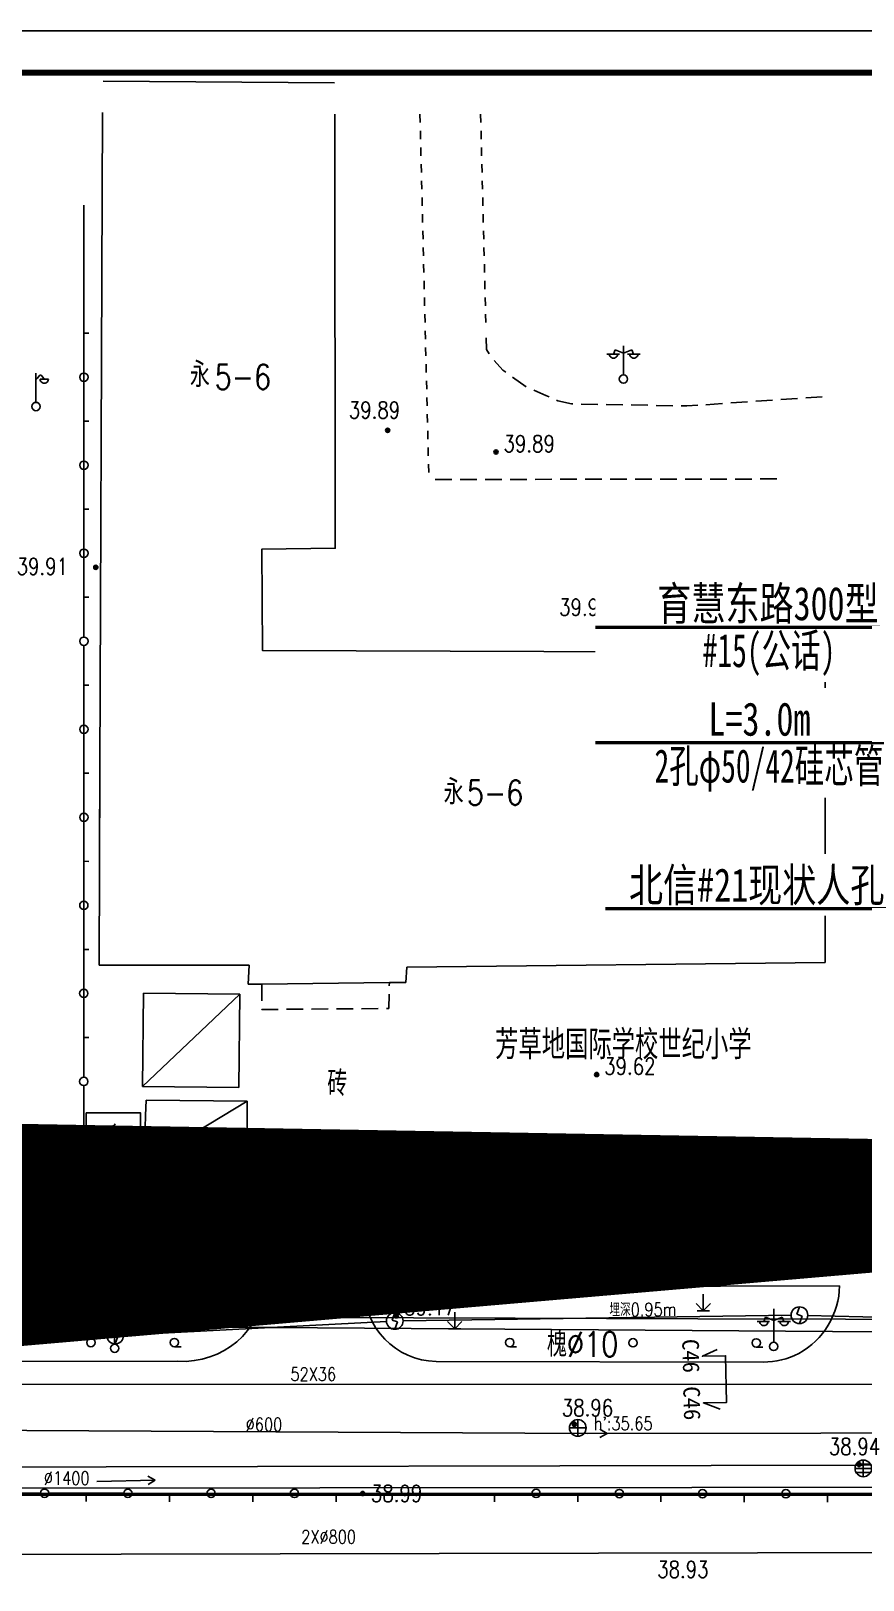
# Model space of a CAD drawing. Header units: inches. Extents: x 505347 to 508499, y 312634 to 313316.
# Drawn here: x 506098.7 to 506148.7, y 312865.5 to 312958.4 of the extents above; entities that cross this region are included whole.
import ezdxf
from ezdxf.enums import TextEntityAlignment as Align
from ezdxf.lldxf.tags import DXFTag

# ---------------------------------------------------------------- set-up
doc = ezdxf.new("R2010")
doc.units = ezdxf.units.IN
doc.header["$LTSCALE"] = 0.5
doc.header["$MEASUREMENT"] = 0
for name, pattern in [('$RECOVER_090104195024-5', [0]), ('ACAD_ISO05W100', [33, 24, -3, 0, -3, 0, -3]), ('XX11', [2, 1, -1])]:
    doc.linetypes.add(name, pattern=pattern)
for name, color, linetype in [('4_RDCAD', 7, 'Continuous'), ('BJ0', 7, 'Continuous'), ('BJ02', 7, 'Continuous'), ('BJ03', 7, 'Continuous'), ('BJ04', 7, 'Continuous'), ('BJ05', 7, 'Continuous'), ('BJ08', 7, 'Continuous'), ('BJ09', 7, 'Continuous'), ('BJ10', 7, 'Continuous'), ('BZ', 2, 'Continuous'), ('PAPERFRAME', 7, 'Continuous'), ('上水注记', 4, 'Continuous'), ('上水管线', 4, 'Continuous'), ('中水井', 151, 'Continuous'), ('中水管线', 151, 'Continuous'), ('中水高程表', 151, 'Continuous'), ('公安交通管线', 163, 'Continuous'), ('各家需求标注', 6, 'Continuous'), ('污水井', 247, 'Continuous'), ('污水注记', 247, 'Continuous'), ('污水管线', 247, 'Continuous'), ('污水高程表', 247, 'Continuous'), ('热力注记', 40, 'Continuous'), ('热力管线', 40, 'Continuous'), ('照明井', 193, 'Continuous'), ('照明管线', 193, 'Continuous'), ('电信断面图及编号', 3, 'Continuous'), ('电信注记', 3, 'Continuous'), ('电信管线', 3, 'Continuous'), ('电信规划位置', 1, 'Continuous'), ('电力注记', 1, 'Continuous'), ('电力管线', 1, 'Continuous'), ('道路红线', 1, 'Continuous'), ('雨水井', 34, 'Continuous'), ('雨水注记', 34, 'Continuous'), ('雨水管线', 34, 'Continuous')]:
    doc.layers.add(name, color=color, linetype=linetype)
doc.styles.add('HZ', font='simplex.shx', dxfattribs={"bigfont": 'hztxt'})
doc.styles.add('STYLE1', font='')
doc.styles.add('标题文字', font='', dxfattribs={"width": 0.68})
doc.styles.add('粗宋', font='', dxfattribs={"width": 0.75})
doc.styles.add('粗等线', font='simhei.ttf')
doc.styles.get('STYLE1').set_extended_font_data('SimSun')
doc.styles.get('标题文字').set_extended_font_data('SimSun')
doc.styles.get('粗宋').set_extended_font_data('SimSun')
tags = doc.linetypes.add('DL', pattern='A,15,-4.924999999999999,[130,ltypeshp.shx,S=0.5,R=329.9999999999999,X=-0.15,Y=0.433],0,[130,ltypeshp.shx,S=0.4,R=90,X=0,Y=0],-0.15,[130,ltypeshp.shx,S=0.5,R=150,X=0,Y=-0.433],-4.924999999999999,15', length=40).pattern_tags.tags
tags[32:33] = [DXFTag(74, 4), DXFTag(75, 0), DXFTag(340, '0'), DXFTag(46, 1.0), DXFTag(50, 0.0), DXFTag(44, 0.0), DXFTag(45, 0.0)]
tags[30:31] = [DXFTag(74, 4), DXFTag(75, 0), DXFTag(340, '0'), DXFTag(46, 1.0), DXFTag(50, 0.0), DXFTag(44, 0.0), DXFTag(45, 0.0)]
tags[4:5] = [DXFTag(74, 4), DXFTag(75, 0), DXFTag(340, '0'), DXFTag(46, 1.0), DXFTag(50, 0.0), DXFTag(44, 0.0), DXFTag(45, 0.0)]
tags = doc.linetypes.add('DX', pattern='A,15,-5,[130,ltypeshp.shx,S=1,R=329.9999999999999,X=0,Y=0],-5,15', length=40).pattern_tags.tags
tags[16:17] = [DXFTag(74, 4), DXFTag(75, 0), DXFTag(340, '0'), DXFTag(46, 1.0), DXFTag(50, 0.0), DXFTag(44, 0.0), DXFTag(45, 0.0)]
tags[14:15] = [DXFTag(74, 4), DXFTag(75, 0), DXFTag(340, '0'), DXFTag(46, 1.0), DXFTag(50, 0.0), DXFTag(44, 0.0), DXFTag(45, 0.0)]
tags[4:5] = [DXFTag(74, 4), DXFTag(75, 0), DXFTag(340, '0'), DXFTag(46, 1.0), DXFTag(50, 0.0), DXFTag(44, 0.0), DXFTag(45, 0.0)]
tags = doc.linetypes.add('SS', pattern='A,15,-1.9,[130,ltypeshp.shx,S=1,R=329.9999999999999,X=0,Y=0],-1.199999999999999,[130,ltypeshp.shx,S=1,R=329.9999999999999,X=0,Y=0],-1.9,15', length=35).pattern_tags.tags
tags[24:25] = [DXFTag(74, 4), DXFTag(75, 0), DXFTag(340, '0'), DXFTag(46, 1.0), DXFTag(50, 0.0), DXFTag(44, 0.0), DXFTag(45, 0.0)]
tags[22:23] = [DXFTag(74, 4), DXFTag(75, 0), DXFTag(340, '0'), DXFTag(46, 1.0), DXFTag(50, 0.0), DXFTag(44, 0.0), DXFTag(45, 0.0)]
tags[4:5] = [DXFTag(74, 4), DXFTag(75, 0), DXFTag(340, '0'), DXFTag(46, 1.0), DXFTag(50, 0.0), DXFTag(44, 0.0), DXFTag(45, 0.0)]

# ---------------------------------------------------------------- blocks, each defined once
blk = doc.blocks.new('BC028')
for p, q in [((0, 0.5), (0, 4.5)), ((-1.980000000010477, 3), (-0.4899999999906868, 3)), ((-0.9899999999906868, 3.5), (-1.190000000002328, 3)), ((0, 3.100000000005821), (-0.9899999999906868, 3.5)), ((0, 3.100000000005821), (1, 3.5)), ((0.5, 3), (2, 3)), ((1, 3.5), (1.199999999982538, 3))]:
    blk.add_line(p, q)
blk.add_circle((0, 0), 0.5)
for centre in [(-1.190000000002328, 3), (1.25, 3)]:
    blk.add_arc(centre, 0.5, 179, 0)
blk = doc.blocks.new('BC104')
for p, q in [((-1.5, 0), (-0.5, 2)), ((-0.5, 2), (0, 0)), ((0, 0), (1, 0))]:
    blk.add_line(p, q)
blk = doc.blocks.new('B8211')
blk.add_hatch(color=256).paths.add_polyline_path([(0.25, 0, 1), (-0.25, 0, 1)])
blk.add_circle((0, 0), 0.25)
blk = doc.blocks.new('35213')
for p, q in [((0, 0.5), (0, 4)), ((-1.980000000010477, 3), (-0.4899999999906868, 3)), ((-0.9899999999906868, 3.5), (-1.190000000002328, 3)), ((0, 3.100000000005821), (-0.9899999999906868, 3.5)), ((0, 3.100000000005821), (1, 3.5)), ((0.5, 3), (2, 3)), ((1, 3.5), (1.199999999982538, 3))]:
    blk.add_line(p, q)
blk.add_circle((0, 0), 0.5)
for centre in [(-1.190000000002328, 3), (1.25, 3)]:
    blk.add_arc(centre, 0.5, 179, 0)
blk = doc.blocks.new('35211')
for p, q in [((0, 0.5), (0, 4)), ((0.389999999984866, 3.690866933401679), (0.4899999999906868, 3.7908669334075)), ((0.4899999999906868, 3.7908669334075), (0.6900000000023283, 3.690866933401679)), ((0, 3.2908669334075), (0.1900000000023283, 3.390866933413321)), ((0.1900000000023283, 3.390866933413321), (0.389999999984866, 3.690866933401679)), ((0.4899999999906868, 3.2908669334075), (1.489999999990687, 3.2908669334075)), ((0.6900000000023283, 3.690866933401679), (0.889999999984866, 3.390866933413321)), ((0.889999999984866, 3.390866933413321), (0.9899999999906868, 3.2908669334075))]:
    blk.add_line(p, q)
blk.add_circle((0, 0), 0.5)
blk.add_arc((0.9899999999906868, 3.2908669334075), 0.5, 179, 0)
blk = doc.blocks.new('BC112')
for p, q in [((-0.4915175116158945, -0.9911522878941952), (-0.4915175116158944, 1.008847712105805)), ((0.5084824883841055, -0.9911522878941952), (0.5084824883841057, 1.008847712105805))]:
    blk.add_line(p, q)
blk = doc.blocks.new('953')
for p, q in [((0, 1.999999999999998), (0, 0)), ((0, 0), (-0.8699999999953434, 0.8699999999953416)), ((-0.75, 0), (0.75, 0)), ((0.8699999999953434, 0.8699999999953416), (0, 0))]:
    blk.add_line(p, q)
blk = doc.blocks.new('B549')
blk.add_circle((0, 0), 1)
blk = doc.blocks.new('B547')
at = {"linetype": 'Continuous'}
for p, q in [((0, 1), (-0.31427, 0.111111)), ((-0.31427, 0.111111), (0.31427, -0.111111)), ((0, -1), (0.31427, -0.111111))]:
    blk.add_line(p, q, dxfattribs=at)
blk.add_circle((0, 0), 1)
blk = doc.blocks.new('B5421')
for p, q in [((-1, 0), (1, 0)), ((0, -1), (0, 1))]:
    blk.add_line(p, q)
blk.add_circle((0, 0), 1)
blk = doc.blocks.new('B5422')
at = {"linetype": 'Continuous'}
for p, q in [((-1, 0), (1, 0)), ((-0.866025, 0.5), (0.866025, 0.5)), ((0, 1), (0, -1)), ((-0.866025, -0.5), (0.866025, -0.5))]:
    blk.add_line(p, q, dxfattribs=at)
blk.add_circle((0, 0), 1, dxfattribs=at)
blk = doc.blocks.new('111111')
for p, q in [((518331.0761376971, 303651.0611006333), (518751.0761376971, 303651.0611006333)), ((518751.0761376971, 303651.0611006333), (518331.0761376971, 303651.0611006333))]:
    blk.add_line(p, q)
at = {"const_width": 0.35}
blk.add_lwpolyline([(518343.5761376971, 303648.5611006333), (518748.5761376971, 303648.5611006333), (518748.5761376971, 303505.1112142971), (518343.5761376971, 303505.1112142971)], close=True, dxfattribs=at)
blk = doc.blocks.new('A$C23F021E1')
at = {"color": 255}
blk.add_wipeout([(1.3147155186743475e-07, 6.569436290626747), (20.76199735472528, 6.569436290626747), (20.76199735472528, 9.180154840748855e-07), (1.3147155186743475e-07, 9.180154840748855e-07)], dxfattribs=at).dxf.layer = 'BZ'
at = {"layer": 'BZ', "color": 0, "const_width": 0.2}
blk.add_lwpolyline([(1.314715518674348e-07, 3.284718604327054), (20.76199735472528, 3.284718604327054)], dxfattribs=at)
at = {"layer": 'BZ', "style": '粗宋', "width": 0.75, "flags": 8}
for tag, p in [('X=', (10.36545772591717, 3.711642255517063)), ('Y=', (10.4255769685069, 0.8983927900897015))]:
    blk.add_attdef(tag, text='', height=2, dxfattribs=at).set_placement(p, align=Align.CENTER)
blk = doc.blocks.new('RDCADTITLE')
at = {"color": 0, "ltscale": 10}
blk.add_lwpolyline([(-180, 30, 0, 0, 0), (0, 30, 0.5, 180, 0)], format="xyseb", dxfattribs=at)
at = {"style": 'STYLE1', "width": 0.75}
for tag, p in [('A1', (-145, 26.25)), ('B1', (-100, 26.25)), ('A3', (-145, 18.75)), ('B2', (-100, 18.75)), ('A4', (-145, 11.25)), ('B3', (-100, 11.25)), ('A4', (-145, 3.75)), ('B4', (-100, 3.75))]:
    blk.add_attdef(tag, text='', height=2.8, dxfattribs=at).set_placement(p, align=Align.MIDDLE_CENTER)
at = {"layer": '4_RDCAD', "style": '标题文字', "width": 0.65}
for tag, height, p in [('C2', 3.4, (-45, 17.95350161633888)), ('C3', 3.4, (-45, 11.74781141172906)), ('ZTSJ4-09-系统立项编码-流水号+设计阶段-专业代码-图号', 2.8, (-37.61671043411678, 3.75))]:
    blk.add_attdef(tag, text='', height=height, dxfattribs=at).set_placement(p, align=Align.MIDDLE_CENTER)
blk = doc.blocks.new('A$C463E76B2')
at = {"color": 255}
blk.add_wipeout([(-8.4748025983572e-06, 3.6917626532376815), (18.176323026767932, 3.6917626532376815), (18.176323026767932, -5.648589969098339e-07), (-8.4748025983572e-06, -5.648589969098339e-07)], dxfattribs=at).dxf.layer = 'BZ'
at = {"layer": 'BZ', "color": 0, "const_width": 0.2}
blk.add_lwpolyline([(-8.4748025984e-06, 0.4070449669379741), (18.17632302676793, 0.4070449669379741)], dxfattribs=at)
at = {"layer": 'BZ', "style": '粗宋', "width": 0.75, "flags": 8}
blk.add_attdef('X=', text='', height=2, dxfattribs=at).set_placement((9.088157275982667, 0.8339686181279828), align=Align.CENTER)

msp = doc.modelspace()

# ---------------------------------------------------------------- hatches: boundary and pattern name
at = {"layer": 'BJ05', "linetype": 'DL'}
h = msp.add_hatch(color=256, dxfattribs=at)
h.paths.add_polyline_path([(506103.5591701542, 312892.6952436398), (506103.6483641449, 312892.6469771517), (506103.7506565541, 312892.8241528398)])
h.paths.add_polyline_path([(506103.6483641449, 312892.6469771516), (506103.7419677542, 312892.5963244398), (506103.750656554, 312892.8241528398)])
for points in [[(506103.7506565541, 312892.8241528398), (506103.6483641449, 312892.6469771517), (506103.7419677541, 312892.5963244398)], [(506108.4725061086, 312890.2024528018), (506108.3702136995, 312890.0252771137), (506108.4638173087, 312889.9746244018)]]:
    msp.add_hatch(color=256, dxfattribs=at).paths.add_polyline_path(points)
h = msp.add_hatch(color=256, dxfattribs=at)
h.paths.add_polyline_path([(506108.2810197087, 312890.0735436018), (506108.3702136995, 312890.0252771137), (506108.4725061086, 312890.2024528018)])
h.paths.add_polyline_path([(506108.3702136995, 312890.0252771136), (506108.4638173088, 312889.9746244018), (506108.4725061085, 312890.2024528018)])

# ---------------------------------------------------------------- linework, layer by layer
at = {"layer": 'BJ0'}
for q in [(506146.3955721411, 312909.7283488463, 82.3), (506144.1455721411, 312907.4783488463, 82.3), (506146.3955721411, 312905.2283488463, 82.3), (506148.6455721411, 312907.4783488463, 82.3)]:
    msp.add_line((506146.3955721411, 312907.4783488463, 82.3), q, dxfattribs=at)
at = {"layer": 'BJ02', "linetype": 'Continuous'}
for p, q in [((506101.8709568867, 312895.6214258089, 82.3), (506101.8753133492, 312921.5293104134, 82.3)), ((506102.7885721411, 312902.3483488463, 82.3), (506102.8360055985, 312914.1295762754, 82.3)), ((506101.873135118, 312908.5753681111, 82.3), (506102.1731351137, 312908.5753176655, 82.3)), ((506101.8722470103, 312903.2937911917, 82.3), (506102.172247006, 312903.293740746, 82.3)), ((506111.8055721411, 312902.3493488462, 82.3), (506102.7885721411, 312902.3483488463, 82.3)), ((506102.7885721411, 312902.3483488463, 82.3), (506102.7885721411, 312902.3483488463, 82.3)), ((506111.7425721411, 312901.2063488463, 82.3), (506111.8055721411, 312902.3493488462, 82.3)), ((506121.2665721411, 312902.2233488463, 82.3), (506121.2035721411, 312901.3023488463, 82.3)), ((506146.3955721411, 312902.5143488463, 82.3), (506121.2665721411, 312902.2233488463, 82.3)), ((506112.5675721411, 312901.2063488463, 82.3), (506111.7425721411, 312901.2063488463, 82.3)), ((506120.2195721411, 312901.3023488463, 82.3), (506112.5675721411, 312901.2063488463, 82.3)), ((506112.5675721411, 312901.2063488463, 82.3), (506112.5682287398, 312900.2063490618, 82.3)), ((506120.2195721411, 312901.3023488463, 82.3), (506120.2156141366, 312901.1038102326, 82.3)), ((506121.2035721411, 312901.3023488463, 82.3), (506120.2195721411, 312901.3023488463, 82.3)), ((506105.3900789382, 312895.0567059926, 82.3), (506105.4473224573, 312900.6564147607, 82.3)), ((506105.3900789382, 312895.0567059926, 82.3), (506111.2470194135, 312900.5971254955, 82.3)), ((506105.4473224573, 312900.6564147607, 82.3), (506111.2470194135, 312900.5971254955, 82.3)), ((506111.2470194135, 312900.5971254955, 82.3), (506111.1897759081, 312894.9974180763, 82.3)), ((506117.0454139122, 312899.720949617, 82.3), (506118.0453786429, 312899.7293482709, 82.3)), ((506118.5453610082, 312899.7335475979, 82.3), (506119.5453257389, 312899.7419462518, 82.3)), ((506120.1885721411, 312899.7473488462, 82.3), (506120.0453081043, 312899.7461455787, 82.3)), ((506120.2056482711, 312900.6039095609, 82.3), (506120.1885721411, 312899.7473488462, 82.3)), ((506112.5685721411, 312899.6833488463, 82.3), (506112.5685570391, 312899.7063491696, 82.3)), ((506113.5455373547, 312899.6915543284, 82.3), (506112.5685721411, 312899.6833488463, 82.3)), ((506114.0455197201, 312899.6957536553, 82.3), (506115.0454844508, 312899.7041523092, 82.3)), ((506115.5454668161, 312899.7083516362, 82.3), (506116.5454315468, 312899.7167502901, 82.3)), ((506101.8713589026, 312898.0122142722, 82.3), (506102.1713588983, 312898.0121638266, 82.3)), ((506101.8705721411, 312893.3333488462, 82.3), (506101.8708728108, 312895.121425816, 82.3)), ((506111.1897759081, 312894.9974180763, 82.3), (506105.3900789382, 312895.0567059926, 82.3)), ((506105.5855721411, 312893.3343488463, 82.3), (506105.6165721411, 312894.2543488463, 82.3)), ((506105.6165721411, 312894.2543488463, 82.3), (506111.6815721411, 312894.1923488462, 82.3)), ((506111.6815721411, 312894.1923488462, 82.3), (506111.6505721411, 312890.4463488462, 82.3)), ((506101.8715721411, 312890.5403488462, 82.3), (506101.8705721411, 312893.3333488462, 82.3)), ((506101.8705721411, 312893.3333488462, 82.3), (506101.8705721411, 312893.3333488462, 82.3)), ((506105.5855721411, 312893.3343488463, 82.3), (506105.4905721411, 312890.4463488462, 82.3)), ((506118.4691938433, 312891.7963356781, 122.0578283147778), (506118.4635721411, 312890.5963488463, 122.0578283147778)), ((506124.5526938432, 312891.7678356842, 122.0578283147778), (506118.4691938433, 312891.7963356781, 122.0578283147778)), ((506124.5470721411, 312890.5678488463, 122.0578283147778), (506124.5526938432, 312891.7678356842, 122.0578283147778)), ((506098.3155721411, 312890.5403488462, 82.3), (506101.9035721411, 312890.5403488462, 82.3)), ((506100.4530396699, 312890.5403488462, 82.3), (506100.4530396699, 312890.8403488462, 82.3)), ((506105.4905721411, 312890.4463488462, 82.3), (506101.8715721411, 312890.5403488462, 82.3)), ((506111.6505721411, 312890.4463488462, 82.3), (506105.4905721411, 312890.4463488462, 82.3)), ((506105.4905721411, 312890.4463488462, 82.3), (506105.4905721411, 312890.4463488462, 82.3)), ((506112.5182158191, 312891.3605105584, 122.0541526947081), (506112.496063124, 312890.8610015413, 122.0541526947081)), ((506112.496063124, 312890.8610015413, 122.0541526947081), (506112.9955721411, 312890.8388488463, 122.0541526947081)), ((506113.0177248361, 312891.3383578633, 122.0541526947081), (506112.5182158191, 312891.3605105584, 122.0541526947081)), ((506112.9955721411, 312890.8388488463, 122.0541526947081), (506113.0177248361, 312891.3383578633, 122.0541526947081)), ((506118.4635721411, 312890.5963488463, 122.0578283147778), (506124.5470721411, 312890.5678488463, 122.0578283147778)), ((506124.5470721411, 312890.5678488462, 101.9965575299325), (506129.6941219122, 312890.5572231307, 101.9965575299325)), ((506127.2455967602, 312890.5622779354, 101.9965575299325), (506127.2462160875, 312890.8622772962, 101.9965575299325)), ((506130.1941208467, 312890.5561909186, 101.9965575299325), (506135.0911711506, 312890.546081309, 101.9965575299325)), ((506132.6426459986, 312890.5511361138, 101.9965575299325), (506132.6432653259, 312890.8511354746, 101.9965575299325)), ((506135.5911700851, 312890.545049097, 101.9965575299325), (506138.039695237, 312890.5399942922, 101.9965575299325)), ((506138.039695237, 312890.5399942922, 101.9965575299325), (506138.0403145642, 312890.8399936529, 101.9965575299325)), ((506138.039695237, 312890.5399942922, 101.9965575299325), (506140.4882203889, 312890.5349394873, 101.9965575299325)), ((506140.9882193235, 312890.5339072753, 101.9965575299325), (506143.4367444753, 312890.5288524705, 101.9965575299325)), ((506143.4367444753, 312890.5288524705, 101.9965575299325), (506143.4373638026, 312890.8288518313, 101.9965575299325)), ((506143.4367444753, 312890.5288524705, 101.9965575299325), (506145.8852696272, 312890.5237976657, 101.9965575299325)), ((506146.3852685618, 312890.5227654536, 101.9965575299325), (506146.9721198248, 312890.5215539412, 101.9965575299325))]:
    msp.add_line(p, q, dxfattribs=at)
at = {"layer": 'BJ02', "linetype": 'Continuous', "elevation": 82.3}
for points in [[(506103.0255721411, 312955.3863488463), (506116.9325721411, 312955.2903488462)], [(506102.8164093845, 312909.2623904033), (506102.9945721411, 312953.5133488462)], [(506116.9354105106, 312953.3985756052), (506116.9365721411, 312952.6243488463), (506116.9725721411, 312927.3603488462), (506112.5595721411, 312927.2963488463), (506112.5935721411, 312921.2343488463), (506146.3955721411, 312921.1003488462), (506146.3955721411, 312902.5143488463)], [(506111.6505721411, 312890.4463488462), (506112.9877588381, 312890.4213254694)]]:
    msp.add_lwpolyline(points, dxfattribs=at)
at = {"layer": 'BJ02', "linetype": 'Continuous', "elevation": 82.3, "flags": 128}
for points in [[(506101.8753974252, 312922.0293104063), (506101.8797538877, 312947.9371950108)], [(506101.8784637642, 312940.2648296281), (506102.1784637599, 312940.2647791824)], [(506101.8775756565, 312934.9832527086), (506102.1775756522, 312934.983202263)], [(506101.8766875488, 312929.7016757891), (506102.1766875445, 312929.7016253435)], [(506101.8757994411, 312924.4200988696), (506102.1757994368, 312924.420048424)], [(506101.8749113334, 312919.1385219501), (506102.1749113291, 312919.1384715045)], [(506101.8740232257, 312913.8569450306), (506102.1740232214, 312913.856894585)], [(506101.8735371339, 312910.9661565744), (506101.873244194, 312909.2240431639)]]:
    msp.add_lwpolyline(points, dxfattribs=at)
at = {"layer": 'BJ02', "elevation": 82.3}
msp.add_lwpolyline([(506111.6815721411, 312894.1923488462), (506105.4905721411, 312890.4463488462)], dxfattribs=at)
at = {"layer": 'BJ02', "elevation": 121.365}
msp.add_lwpolyline([(506146.9721198248, 312890.1742220868), (506147.9540125896, 312890.1742220868), (506147.9540125896, 312890.8034172858), (506146.9721198248, 312890.8034172858)], close=True, dxfattribs=at)
at = {"layer": 'BJ02', "linetype": 'Continuous'}
for centre in [(506101.8780197103, 312937.6240411683, 82.3), (506101.8771316026, 312932.3424642488, 82.3), (506101.8762434949, 312927.0608873293, 82.3), (506101.8753553872, 312921.7793104099, 82.3), (506101.8744672795, 312916.4977334904, 82.3), (506101.8735791718, 312911.2161565709, 82.3), (506101.8726910641, 312905.9345796514, 82.3), (506101.8718029564, 312900.6530027319, 82.3), (506101.8709148488, 312895.3714258124, 82.3), (506129.9441213794, 312890.5567070246, 121.693115059865), (506135.3411706178, 312890.5455652029, 121.693115059865), (506140.7382198562, 312890.5344233814, 121.693115059865), (506146.1352690945, 312890.5232815597, 121.693115059865)]:
    msp.add_circle(centre, 0.25, dxfattribs=at)
at = {"layer": 'BJ04', "linetype": 'XX11', "elevation": 82.3, "flags": 128}
for points in [[(506122.0574043347, 312953.3985756052), (506122.5888314863, 312931.5987738883)], [(506125.6990683157, 312953.3985756052), (506126.0200402893, 312940.4817908426)]]:
    msp.add_lwpolyline(points, dxfattribs=at)
at = {"layer": 'BJ04', "linetype": 'Continuous', "flags": 128}
for points, elevation in [([(506126.2065481645, 312939.0246511485), (506126.0495721411, 312939.2933488463), (506126.032461063, 312939.981945142)], 82.3), ([(506127.2162652588, 312937.925928033), (506127.0345721411, 312938.0563488462), (506126.5183354353, 312938.6361848316)], 82.3), ([(506127.6224541605, 312937.6343623009), (506128.4348319638, 312937.0512308365)], 82.3), ([(506129.8054938879, 312936.4459677589), (506129.6065721411, 312936.5323488463), (506128.8866259989, 312936.8405272309)], 82.3), ([(506131.2357748301, 312936.0230161575), (506131.1625721411, 312936.0243488462), (506130.3365721411, 312936.2153488463), (506130.2641187626, 312936.2468114778)], 82.3), ([(506131.735691991, 312936.0139149348), (506132.7355263128, 312935.9957124894)], 82.3), ([(506133.2354434737, 312935.9866112667), (506134.2352777955, 312935.9684088213)], 82.3), ([(506139.2320180271, 312935.9759988207), (506140.2297400695, 312936.0434578905)], 82.3), ([(506140.7286010907, 312936.0771874254), (506141.7263231332, 312936.1446464952)], 82.3), ([(506142.2251841543, 312936.1783760301), (506143.2229061968, 312936.2458350998)], 82.3), ([(506143.721767218, 312936.2795646347), (506144.7194892604, 312936.3470237045)], 82.3), ([(506145.2183502816, 312936.3807532394), (506146.216072324, 312936.4482123092)], 82.3), ([(506134.7351949564, 312935.9593075986), (506135.7350292781, 312935.9411051532)], 82.3), ([(506136.234946439, 312935.9320039306), (506137.2347807608, 312935.9138014851)], 82.3), ([(506138.7331570059, 312935.9422692858), (506138.0835721411, 312935.8983488462), (506137.7346979217, 312935.9047002625)], 82.3), ([(506122.9791132445, 312931.4869424662), (506123.9791120713, 312931.4884742245)], 82.3), ([(506124.4791114848, 312931.4892401037), (506125.4791103117, 312931.490771862)], 82.3), ([(506125.9791097251, 312931.4915377412), (506126.979108552, 312931.4930694994)], 82.3), ([(506127.4791079654, 312931.4938353786), (506128.4791067923, 312931.4953671369)], 82.3), ([(506128.9791062057, 312931.4961330161), (506129.9791050326, 312931.4976647744)], 82.3), ([(506130.4791044461, 312931.4984306535), (506131.479103273, 312931.4999624118)], 82.3), ([(506131.9791026864, 312931.500728291), (506132.9791015133, 312931.5022600493)], 82.3), ([(506133.4791009267, 312931.5030259285), (506134.4790997536, 312931.5045576867)], 82.3), ([(506134.979099167, 312931.5053235659), (506135.9790979939, 312931.5068553242)], 82.3), ([(506136.4790974074, 312931.5076212034), (506137.4790962343, 312931.5091529617)], 82.3), ([(506137.9790956477, 312931.5099188408), (506138.9790944746, 312931.5114505991)], 82.3), ([(506139.479093888, 312931.5122164783), (506140.4790927149, 312931.5137482366)], 82.3), ([(506140.9790921283, 312931.5145141158), (506141.9790909552, 312931.516045874)], 82.3), ([(506142.4790903687, 312931.5168117532), (506143.4790891955, 312931.5183435115)], 82.3), ([(506112.8030721411, 312883.0388488463), (506031.1685721411, 312882.9778488462), (506015.3695721411, 312884.0248488463), (505989.4375625142, 312884.0011601556)], 82.3), ([(506034.3030721411, 312878.4873488463), (506107.5250721411, 312878.5778488463)], 82.3), ([(506123.0215721411, 312878.5678488463), (506142.6620721411, 312878.5333488462)], 121.2360076209318)]:
    msp.add_lwpolyline(points, dxfattribs=dict(at, elevation=elevation))
at = {"layer": 'BJ04', "linetype": 'Continuous'}
for points, elevation in [([(506112.9955721411, 312890.8388488463), (506112.9075721411, 312886.1363488463), (506031.1695721411, 312886.0068488463), (506015.8280721411, 312886.9783488463), (505989.4375625142, 312887.0144887437)], 82.3), ([(506118.4635721411, 312890.5963488463), (506118.6830721411, 312886.0838488463), (506120.8193269894, 312886.0790524512)], 122.0578283147778), ([(506147.4105721411, 312886.0193488463), (506147.414907088, 312890.1742220868)], 121.332), ([(506120.8193269894, 312886.0790524512), (506147.4105721411, 312886.0193488463)], 122.0578283147778), ([(506118.6935721411, 312883.0168488463), (506147.2505721411, 312883.1093488463)], 121.4524311229122), ([(506094.7670964832, 312870.662831462), (506099.2670951315, 312870.6593435153)], 82.3), ([(506099.7670949813, 312870.6589559658), (506104.2670936295, 312870.6554680191)], 82.3), ([(506102.0170943054, 312870.6572119925), (506102.0167067557, 312870.1572121427)], 82.3), ([(506104.7670934793, 312870.6550804696), (506109.2670921276, 312870.6515925229)], 82.3), ([(506107.0170928034, 312870.6533364963), (506107.0167052538, 312870.1533366464)], 82.3), ([(506109.7670919774, 312870.6512049733), (506114.2670906257, 312870.6477170267)], 82.3), ([(506112.0170913015, 312870.6494610001), (506112.0167037519, 312870.1494611502)], 82.3), ([(506114.7670904754, 312870.6473294771), (506118.6125721411, 312870.6443488463)], 82.3), ([(506117.0170897996, 312870.6455855038), (506117.0167022499, 312870.145585654)], 82.3), ([(506124.2785721411, 312870.6503488463), (506128.7785686612, 312870.6447525133)], 82.3), ([(506126.5285704011, 312870.6475506797), (506126.5279485863, 312870.1475510664)], 82.3), ([(506129.2785682745, 312870.6441306985), (506133.7785647946, 312870.6385343655)], 82.3), ([(506131.5285665346, 312870.641332532), (506131.5279447198, 312870.1413329187)], 82.3), ([(506134.278564408, 312870.6379125507), (506138.7785609281, 312870.6323162176)], 82.3), ([(506136.5285626681, 312870.6351143842), (506136.5279408533, 312870.1351147708)], 82.3), ([(506139.2785605415, 312870.6316944029), (506143.7785570616, 312870.6260980699)], 82.3), ([(506141.5285588015, 312870.6288962364), (506141.5279369867, 312870.128896623)], 82.3), ([(506144.278556675, 312870.6254762551), (506148.7785531951, 312870.6198799221)], 82.3), ([(506146.528554935, 312870.6226780886), (506146.5279331202, 312870.1226784753)], 82.3)]:
    msp.add_lwpolyline(points, dxfattribs=dict(at, elevation=elevation))
at = {"layer": 'BJ04', "linetype": 'Continuous', "const_width": 0.075, "elevation": 82.3}
for points in [[(506113.0252396971, 312890.4225234698, 0.9999999999999999), (506112.9502779791, 312890.4201274691, 0.9999999999999999)], [(506113.8248313568, 312890.4480808116, 0.9999999999999999), (506113.7498696388, 312890.4456848109, 0.9999999999999999)], [(506114.6244230166, 312890.4736381535, 0.9999999999999999), (506114.5494612985, 312890.4712421527, 0.9999999999999999)], [(506115.4240146762, 312890.4991954953, 0.9999999999999999), (506115.3490529582, 312890.4967994945, 0.9999999999999999)], [(506116.223606336, 312890.5247528371, 0.9999999999999999), (506116.1486446179, 312890.5223568364, 0.9999999999999999)], [(506117.0231979957, 312890.550310179, 0.9999999999999999), (506116.9482362776, 312890.5479141782, 0.9999999999999999)], [(506117.8227896554, 312890.5758675208, 0.9999999999999999), (506117.7478279374, 312890.57347152, 0.9999999999999999)], [(506147.9915125896, 312890.1742220868, 0.9999999999999999), (506147.9165125897, 312890.1742220868, 0.9999999999999999)]]:
    msp.add_lwpolyline(points, format="xyb", close=True, dxfattribs=at)
at = {"layer": 'BJ04', "linetype": 'Continuous', "flags": 128}
for points, elevation in [([(506107.5250721411, 312878.5778488463, 0.3995075068795284), (506112.8030721418, 312883.0388488471)], 121.4633712353505), ([(506118.6935721411, 312883.0168488463, 0.411450736557819), (506123.021572142, 312878.5678488454)], 121.2360076209318)]:
    msp.add_lwpolyline(points, format="xyb", dxfattribs=dict(at, elevation=elevation))
at = {"layer": 'BJ04', "linetype": 'Continuous', "elevation": 121.1723897004302}
msp.add_lwpolyline([(506142.6620721411, 312878.5333488462, 0.1282343519403377), (506144.8041647922, 312879.0513220094, 0.2696374631054086), (506147.2505721411, 312883.1093488463)], format="xyb", dxfattribs=at)
at = {"layer": 'BJ04', "linetype": 'Continuous'}
for centre in [(506099.5170950564, 312870.6591497406, 82.3), (506104.5170935544, 312870.6552742444, 82.3), (506109.5170920525, 312870.6513987482, 82.3), (506114.5170905505, 312870.6475232519, 82.3), (506129.0285684679, 312870.6444416059, 82.3), (506134.0285646013, 312870.6382234581, 82.3), (506139.0285607348, 312870.6320053103, 82.3), (506144.0285568683, 312870.6257871625, 82.3)]:
    msp.add_circle(centre, 0.25, dxfattribs=at)
at = {"layer": 'BJ05', "linetype": 'DL'}
for p, q in [((506103.4446921542, 312892.2942068399, 113.9344), (506103.7506565542, 312892.8241528399, 113.9344)), ((506103.6525381542, 312892.1742068399, 113.9344), (506103.4446921542, 312892.2942068399, 113.9344)), ((506103.5591701542, 312892.6952436399, 113.9344), (506103.7419677542, 312892.5963244399, 113.9344)), ((506103.4525381542, 312891.8277964399, 113.9344), (506103.6525381542, 312892.1742068399, 113.9344)), ((506108.1665417087, 312889.6725068018, 113.9344), (506108.4725061088, 312890.2024528019, 113.9344)), ((506108.3743877087, 312889.5525068018, 113.9344), (506108.1665417087, 312889.6725068018, 113.9344)), ((506108.1743877088, 312889.2060964018, 113.9344), (506108.3743877087, 312889.5525068018, 113.9344)), ((506108.2810197088, 312890.0735436018, 113.9344), (506108.4638173088, 312889.9746244018, 113.9344))]:
    msp.add_line(p, q, dxfattribs=at)
at = {"layer": 'BJ05', "linetype": 'DL', "elevation": 82.3}
msp.add_lwpolyline([(506102.0144246016, 312890.6830373583), (506105.2833496469, 312890.6830373583), (506105.2833496469, 312893.483081296), (506102.0144246016, 312893.483081296)], close=True, dxfattribs=at)
at = {"layer": 'BJ05', "linetype": 'DL', "elevation": 121.403}
for points in [[(506107.6500162016, 312889.9147434822), (506108.137120901, 312889.923376245)], [(506107.6500162016, 312889.9147434822), (506107.6696710218, 312888.8057178413)], [(506108.5338443509, 312889.9304072169), (506108.9150467783, 312889.9371631158)], [(506108.9347015985, 312888.8281374749), (506108.9150467783, 312889.9371631158)], [(506107.6696710218, 312888.8057178413), (506108.9347015985, 312888.8281374749)]]:
    msp.add_lwpolyline(points, dxfattribs=at)
at = {"layer": 'BJ09', "linetype": 'Continuous'}
for p, q in [((506107.3075712228, 312879.4533488462, 82.3), (506107.7075712229, 312879.4533488462, 82.3)), ((506127.4495712228, 312879.4473488462, 82.3), (506127.8495712228, 312879.4473488462, 82.3)), ((506142.2500712228, 312879.4328488462, 82.3), (506142.6500712229, 312879.4328488462, 82.3))]:
    msp.add_line(p, q, dxfattribs=at)
at = {"layer": 'BJ09', "linetype": 'Continuous', "elevation": 82.3, "flags": 128}
for points in [[(506120.5200013621, 312887.6297635741), (506121.0200013621, 312888.6297635741)], [(506121.0200013621, 312888.6297635741), (506121.2700013621, 312887.6297635741)], [(506100.4245721411, 312886.8743488463), (506100.9245721411, 312887.8743488463)], [(506100.9245721411, 312887.8743488463), (506101.1745721411, 312886.8743488463)], [(506101.1745721411, 312886.8743488463), (506101.6745721411, 312886.8743488463)], [(506121.2700013621, 312887.6297635741), (506121.7700013621, 312887.6297635741)]]:
    msp.add_lwpolyline(points, dxfattribs=at)
at = {"layer": 'BJ09', "linetype": 'Continuous'}
for centre, radius in [((506130.0386327927, 312887.9703547615, 82.3), 0.3), ((506137.2788097926, 312888.1624567615, 82.3), 0.3), ((506102.2942864269, 312879.7015631319, 82.3), 0.25), ((506107.3075721411, 312879.7033488462, 82.3), 0.25), ((506127.4495721411, 312879.6973488462, 82.3), 0.25), ((506134.8498221411, 312879.6900988463, 82.3), 0.25), ((506142.2500721411, 312879.6828488462, 82.3), 0.25)]:
    msp.add_circle(centre, radius, dxfattribs=at)
at = {"layer": '上水管线', "linetype": 'SS', "ltscale": 0.6, "elevation": 121.36}
for points in [[(506127.7640315525, 312881.1605482796), (506036.1240486493, 312881.4565648198)], [(506138.7426786228, 312881.125084926), (506127.7640315525, 312881.1605482796)], [(506147.5999198558, 312881.0964741622), (506138.7426786228, 312881.125084926)], [(506192.6555937381, 312880.9509347997), (506147.5999198558, 312881.0964741622)]]:
    msp.add_lwpolyline(points, dxfattribs=at)
at = {"layer": '中水管线', "linetype": 'SS', "ltscale": 0.6}
for points, elevation in [([(506021.2094085505, 312883.8336563521), (506103.8746410183, 312884.0817583713)], 122.342), ([(506104.932696043, 312884.0815418984), (506106.1787739747, 312884.0772785089)], 122.209), ([(506107.1979971016, 312884.0737912912), (506228.3175942299, 312883.6593870234)], 122.209)]:
    msp.add_lwpolyline(points, dxfattribs=dict(at, elevation=elevation))
at = {"layer": '公安交通管线', "elevation": 122.002}
msp.add_lwpolyline([(505989.4375625143, 312881.4854545505), (506228.3175942299, 312879.7860045978)], dxfattribs=at)
at = {"layer": '污水管线', "elevation": 82.3}
for points in [[(506228.3175942299, 312874.5282704728), (506216.1845623421, 312874.4608496513), (506174.1945681031, 312874.3095993563), (506132.1045714771, 312874.2482469843), (506090.9445639191, 312874.4541313373), (506090.1864220554, 312874.4516841245)], [(506132.8665152904, 312874.5068087064), (506133.2914855423, 312874.2433696999), (506132.8508556399, 312874.0070539911)]]:
    msp.add_lwpolyline(points, dxfattribs=at)
at = {"layer": '热力管线', "elevation": 82.3}
msp.add_lwpolyline([(506228.3175942299, 312867.2608476177), (505989.4375625142, 312866.7620648977)], dxfattribs=at)
at = {"layer": '照明管线', "elevation": 82.3}
for points in [[(506121.061597932, 312881.0017668767), (506144.3508885455, 312881.3352650716)], [(506145.3368303863, 312881.3306221722), (506153.6413079689, 312881.1323885498)], [(506104.2490375612, 312880.1410570535), (506120.0434585284, 312880.9681595225)], [(506069.3121764284, 312879.9449340875), (506103.2386252705, 312880.1124423736)]]:
    msp.add_lwpolyline(points, dxfattribs=at)
at = {"layer": '电信断面图及编号', "elevation": 82.3}
for points in [[(506116.9793750638, 312883.4470638068), (506115.9804970528, 312883.8484883491), (506117.3747873889, 312883.8382733955), (506117.3914579979, 312886.6368539134), (506116.0010483141, 312886.646096474), (506116.9051371163, 312887.0164993606)], [(506140.0882487312, 312875.7092398957), (506139.0776837196, 312876.0802618647), (506140.4716448918, 312876.1122327407), (506140.4036430393, 312878.9100366245), (506139.0135901607, 312878.8772112012), (506139.9060594275, 312879.2747957434)]]:
    msp.add_lwpolyline(points, dxfattribs=at)
at = {"layer": '电信管线', "linetype": 'DX'}
for points, elevation in [([(506097.096141727, 312885.4736165227), (506124.3206288344, 312885.5585774228)], 43.765), ([(506124.3206288344, 312885.5585774228), (506159.1644439831, 312885.6673163637)], 43.765), ([(506094.8883864988, 312877.1926507109), (506188.6717968687, 312877.2101581023)], 82.3)]:
    msp.add_lwpolyline(points, dxfattribs=dict(at, elevation=elevation))
at = {"layer": '电力管线', "elevation": 121.403}
msp.add_lwpolyline([(506107.6598436117, 312889.3602306618), (506103.8053672169, 312889.3580263638), (506103.08666088, 312890.6830373583)], dxfattribs=at)
at = {"layer": '电力管线', "linetype": 'DL', "elevation": 121.403}
msp.add_lwpolyline([(506228.3175942299, 312889.4257789492), (506169.2479549202, 312889.4850240761), (506108.9036563862, 312889.5093814181)], dxfattribs=at)
at = {"layer": '道路红线'}
msp.add_line((505918.4385721411, 312890.5843488463, 82.3), (506228.3175942299, 312890.5843488463, 82.3), dxfattribs=at)
at = {"layer": '道路红线', "linetype": 'ACAD_ISO05W100', "const_width": 0.2, "elevation": 82.3}
msp.add_lwpolyline([(505903.4385721411, 312870.5843488463), (506192.4805721411, 312870.5843488463)], dxfattribs=at)
at = {"layer": '雨水管线'}
for p, q in [((506102.6611874019, 312871.3695327413, 82.3), (506106.1603209524, 312871.4474069671, 82.3)), ((506106.1603209524, 312871.4474069671, 82.3), (506105.7218532029, 312871.6877106454, 82.3)), ((506106.1603209524, 312871.4474069671, 82.3), (506105.7329780923, 312871.187834424, 82.3))]:
    msp.add_line(p, q, dxfattribs=at)
at = {"layer": '雨水管线', "elevation": 82.3}
for points in [[(506095.3532431612, 312887.2548725111), (506094.1095721811, 312872.2283488712), (506148.6225721311, 312872.3363488452), (506205.3535720621, 312872.4673487613), (506228.3175942299, 312872.4293226098)], [(506228.3175942299, 312871.0292718327), (506205.3545720522, 312871.0663488833), (506093.7125721001, 312870.9563489304), (506046.3955721412, 312870.9086294865), (505997.9214835693, 312870.9773706087)]]:
    msp.add_lwpolyline(points, dxfattribs=at)

# ---------------------------------------------------------------- block references
msp.add_blockref('111111', (-12497.13851700409, 9307.337474971951, 82.3))
at = {"layer": 'BJ03', "linetype": 'Continuous', "xscale": 0.5, "yscale": 0.5, "zscale": 0.5}
for name, p in [('35213', (506134.2735721411, 312937.5163488463, 82.3)), ('35211', (506098.9995721411, 312935.8663488462, 82.3)), ('BC028', (506103.7230721411, 312879.3548488463, 121.5546314881651)), ('BC028', (506143.2965721411, 312879.4693488462, 122.2912560831384))]:
    msp.add_blockref(name, p, dxfattribs=at)
at = {"layer": 'BJ08', "xscale": 0.5, "yscale": 0.5, "zscale": 0.5}
for p in [(506120.1135721411, 312934.4373488462, 122.19), (506126.6225721411, 312933.1363488463, 122.19), (506102.5905721411, 312926.2173488463, 122.21), (506135.0715721411, 312923.6793488463, 122.22), (506132.6675721411, 312895.7813488463, 121.92), (506113.0265721411, 312886.1603488462, 121.548), (506120.6378721245, 312881.3005759981, 121.472), (506131.3253967318, 312874.7997074749, 121.264), (506148.4164896155, 312872.384010445, 121.237), (506118.6125721411, 312870.6443488463, 121.286)]:
    msp.add_blockref('B8211', p, dxfattribs=at)
at = {"layer": 'BJ09', "linetype": 'Continuous', "xscale": 0.5, "yscale": 0.5, "zscale": 0.5}
for name, p in [('BC104', (506145.3835721411, 312888.2758488462, 120.7645768593828)), ('BC112', (506100.8767459115, 312882.2274359269, 82.30000000000005)), ('953', (506110.0058901713, 312881.204792356, 121.4633712353505)), ('953', (506139.0672980043, 312881.6062912672, 121.4633712353505)), ('953', (506124.1439749066, 312880.5264687026, 121.4633712353505))]:
    msp.add_blockref(name, p, dxfattribs=at)
at = {"layer": 'PAPERFRAME', "ltscale": 0.1587301587301592, "xscale": 0.5, "yscale": 0.5, "zscale": 0.5}
msp.add_blockref('RDCADTITLE', (506251.4376206931, 312812.4486892691, 82.3), dxfattribs=at)
at = {"layer": '中水井', "xscale": 0.5, "yscale": 0.5, "zscale": 0.5}
for p in [(506104.4045721411, 312884.0833488462, 82.3), (506106.6965721411, 312884.0823488462, 82.3)]:
    msp.add_blockref('B549', p, dxfattribs=at)
at = {"layer": '污水井', "xscale": 0.5, "yscale": 0.5, "zscale": 0.5}
msp.add_blockref('B5421', (506131.5355721411, 312874.5773488462, 121.264), dxfattribs=at)
at = {"layer": '照明井', "xscale": 0.5, "yscale": 0.5, "zscale": 0.5}
for p in [(506120.5435721411, 312880.9943488463, 121.472), (506144.8455721411, 312881.3423488463, 121.352), (506103.75090985, 312880.114971725, 121.731)]:
    msp.add_blockref('B547', p, dxfattribs=at)
at = {"layer": '雨水井', "xscale": 0.5, "yscale": 0.5, "zscale": 0.5}
msp.add_blockref('B5422', (506148.6795721411, 312872.1503488463, 121.237), dxfattribs=at)

# ---------------------------------------------------------------- texts
at = {"layer": 'BJ08', "style": 'HZ', "width": 0.8}
for s, p in [('39.89', (506117.7825721411, 312935.1543488462, 82.3)), ('39.89', (506127.0725721411, 312933.1363488463, 82.3)), ('39.91', (506097.8375721411, 312925.7693488463, 82.3)), ('39.92', (506130.4085721411, 312923.3203488463, 82.3)), ('39.62', (506133.1175721411, 312895.7813488463, 82.3)), ('39.25', (506108.9120413955, 312886.7451649474, 121.548)), ('39.08', (506148.2631539399, 312886.7369682715, 121.382)), ('39.17', (506121.1142952066, 312881.3361341009, 121.472)), ('38.96', (506130.5722036769, 312875.2857650614, 121.264)), ('38.94', (506146.6095625202, 312872.9632535428, 121.237)), ('38.99', (506119.1125721411, 312870.1443488463, 121.286)), ('38.93', (506136.3022004072, 312865.5863649582, 121.227))]:
    msp.add_text(s, height=1, dxfattribs=at).set_placement(p)
at = {"layer": 'BJ10', "linetype": 'Continuous', "style": 'HZ', "width": 0.8}
for s, height, p in [('永', 1.5, (506108.2405721411, 312937.0313488463, 82.3)), ('5-6', 1.5, (506109.7253291832, 312936.8938686884, 82.3)), ('永', 1.5, (506123.4821697521, 312911.9923512828, 82.3)), ('5-6', 1.5, (506124.8678520176, 312911.9446804687, 82.3)), ('芳草地国际学校世纪小学', 1.75, (506126.5702785536, 312896.6989504345, 82.3)), ('砖', 1.5, (506116.4946778769, 312894.5005104493, 82.3)), ('砖', 1.5, (506102.2458239814, 312887.9413851787, 82.3)), ('砖', 1.5, (506125.6410652366, 312887.5072566071, 82.3)), ('松%%c20', 1.5, (506131.1762404684, 312887.7474370543, 82.3)), ('槐%%c10', 1.5, (506129.683337878, 312878.8489662047, 82.3))]:
    msp.add_text(s, height=height, dxfattribs=at).set_placement(p)
at = {"layer": '上水注记', "linetype": '$RECOVER_090104195024-5', "style": 'HZ', "width": 0.8}
msp.add_text('埋深0.95m', height=0.8, rotation=0.6187820211382177, dxfattribs=at).set_placement((506133.435541205, 312881.2599689131, 82.3))
at = {"layer": '中水井', "style": 'HZ'}
for p in [(506103.9857048512, 312883.9017453613, -7.572000000000003), (506106.2777048512, 312883.9007453613, -7.572000000000003)]:
    msp.add_text('中水', height=0.4, dxfattribs=at).set_placement(p)
at = {"layer": '中水高程表', "style": 'HZ', "width": 0.8}
for p in [(506100.1739980165, 312884.1628949908, 82.3), (506107.4785808275, 312884.1160602678, 82.3)]:
    msp.add_text('h:36.95', height=0.8, dxfattribs=at).set_placement(p)
at = {"layer": '污水注记', "style": 'HZ', "width": 0.8}
msp.add_text('%%C600', height=0.8, dxfattribs=at).set_placement((506111.59218102, 312874.3807230505, 82.3))
at = {"layer": '污水高程表', "style": 'HZ', "width": 0.8}
msp.add_text("h':35.65", height=0.8, dxfattribs=at).set_placement((506132.4863830619, 312874.4513288335, 82.3))
at = {"layer": '热力注记', "style": 'HZ', "width": 0.8}
msp.add_text('2X%%c800', height=0.8, rotation=0.1041450261332244, dxfattribs=at).set_placement((506114.9259707931, 312867.641947023, 82.3))
at = {"layer": '电信断面图及编号', "style": '粗等线'}
for s, rotation, p in [('C32', 269.8281264758954, (506115.3167316062, 312886.6892416332, 82.3)), ('C32', 269.8281264758954, (506115.2910501814, 312883.8471869571, 82.3)), ('C46', 271.5617474027715, (506138.3282814173, 312878.8996341313, 82.3)), ('C46', 271.5617474027715, (506138.3885917924, 312876.0581033861, 82.3))]:
    msp.add_text(s, height=1, rotation=rotation, dxfattribs=at).set_placement(p, align=Align.MIDDLE)
at = {"layer": '电信注记', "style": 'HZ', "width": 0.8}
msp.add_text('60X20', height=0.8, rotation=359.919785959912, dxfattribs=at).set_placement((506123.8286881073, 312884.5268715706, 82.3))
msp.add_text('52X36', height=0.8, dxfattribs=at).set_placement((506114.2783195002, 312877.4035932809, 82.3))
at = {"layer": '电力注记', "style": 'HZ', "width": 0.8}
msp.add_text('埋深0.85m', height=0.8, rotation=0.4048135578844803, dxfattribs=at).set_placement((506113.3404508075, 312888.4930900519, 42.83199999999999))
at = {"layer": '雨水注记', "style": 'HZ', "width": 0.8}
msp.add_text('%%c1400', height=0.8, rotation=359.9083268290912, dxfattribs=at).set_placement((506099.4712248746, 312871.1735235669, 82.3))

# ---------------------------------------------------------------- next in the draw order: block references
at = {"layer": '各家需求标注', "color": 1, "linetype": 'Continuous'}
ref = msp.add_blockref('A$C463E76B2', (506133.1898059205, 312905.3220049759), dxfattribs=at)
ref.add_attrib('X=', '北信#21现状人孔', dxfattribs={"layer": 'BZ', "color": 3, "height": 2, "style": '粗宋', "width": 0.75, "flags": 8}).set_placement((506142.2779631965, 312906.155973594), align=Align.CENTER)
at = {"layer": '电信规划位置', "linetype": 'Continuous'}
ref = msp.add_blockref('A$C23F021E1', (506132.586054354, 312912.4031492908), dxfattribs=at)
ref.add_attrib('X=', 'L=3.0m ', dxfattribs={"layer": 'BZ', "color": 0, "height": 2, "style": '粗宋', "width": 0.75, "flags": 8}).set_placement((506142.9515120799, 312916.1147915465), align=Align.CENTER)
ref.add_attrib('Y=', '2孔φ50/42硅芯管', dxfattribs={"layer": 'BZ', "color": 0, "height": 2, "style": '粗宋', "width": 0.65, "flags": 8}).set_placement((506143.0116313227, 312913.3015420809), align=Align.CENTER)

# ---------------------------------------------------------------- next in the draw order: block references
ref = msp.add_blockref('A$C23F021E1', (506132.5892592473, 312919.3330385241), dxfattribs=at)
ref.add_attrib('X=', '育慧东路300型', dxfattribs={"layer": 'BZ', "color": 0, "height": 2, "style": '粗宋', "width": 0.75, "flags": 8}).set_placement((506142.9547169732, 312923.0446807796), align=Align.CENTER)
ref.add_attrib('Y=', '#15(公话)', dxfattribs={"layer": 'BZ', "color": 0, "height": 2, "style": '粗宋', "width": 0.65, "flags": 8}).set_placement((506143.0148362158, 312920.2314313142), align=Align.CENTER)

# ---------------------------------------------------------------- next in the draw order: linework, layer by layer
at = {"color": 1, "const_width": 0.2, "elevation": 82.3}
msp.add_lwpolyline([(505918.4385721411, 312953.3985756052), (505918.438572141, 312890.5843488463), (506228.3175942299, 312890.6217181603)], dxfattribs=at)

doc.saveas('drawing.dxf')
